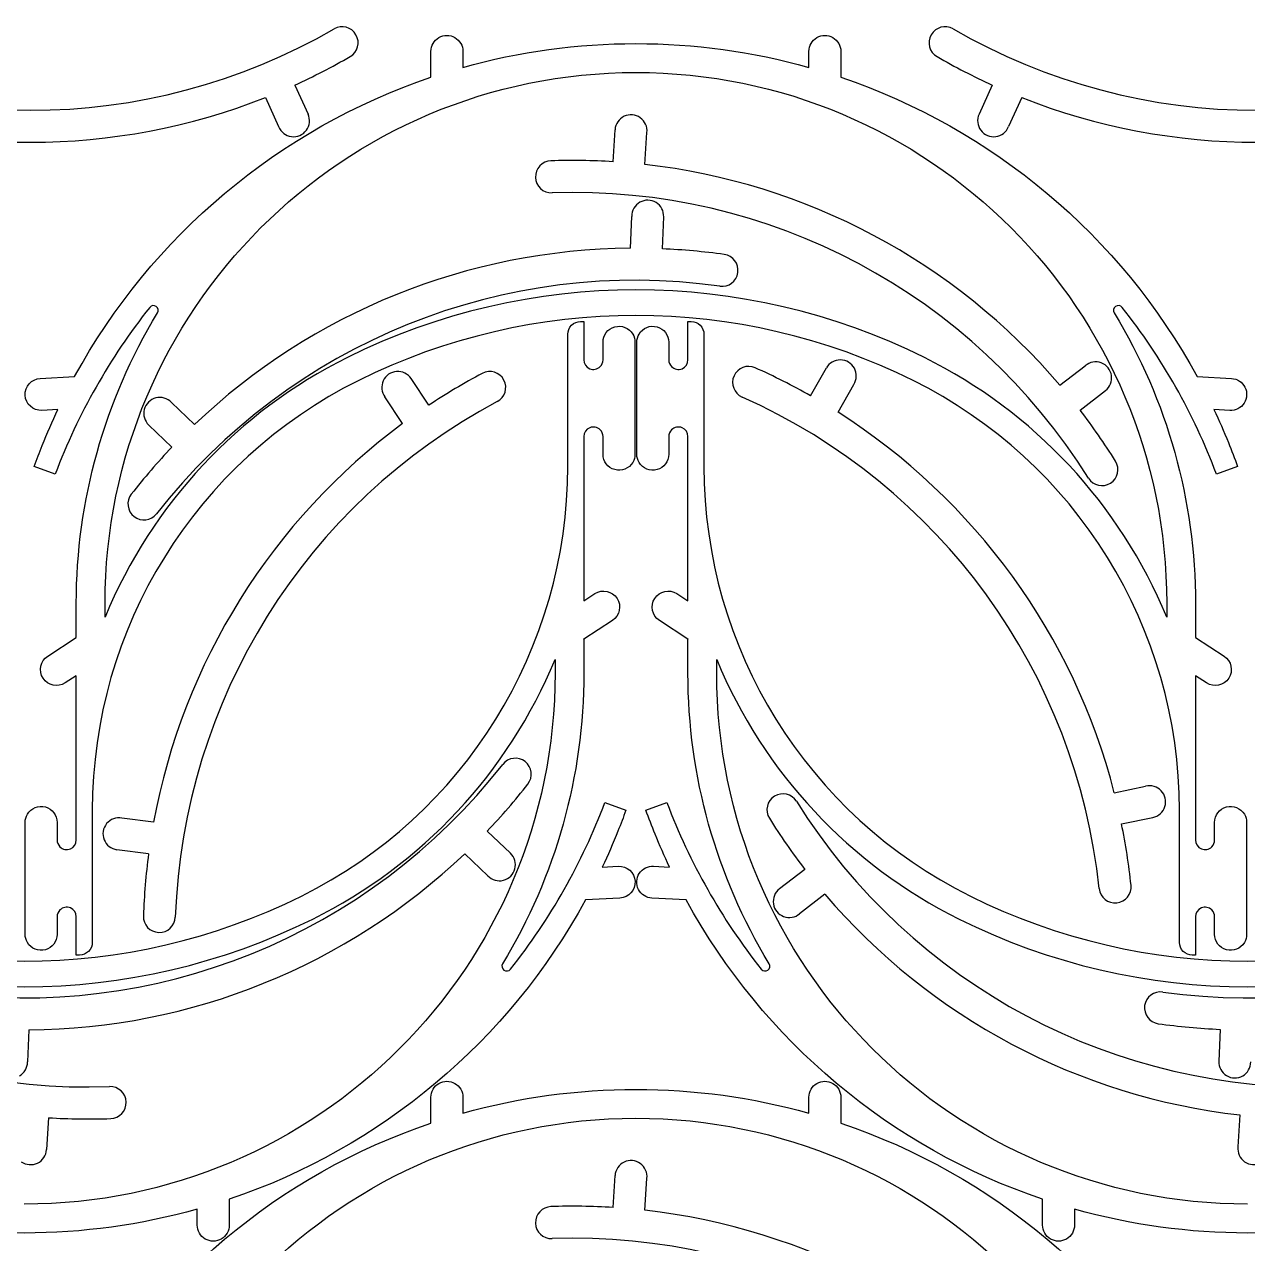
# Model space of a CAD drawing. Extents: x 3 to 3398, y -5 to 2267.
# Drawn here: x 1632 to 2174, y 1727 to 2267 of the extents above; entities that cross this region are included whole.
import ezdxf

# ---------------------------------------------------------------- set-up
doc = ezdxf.new("R2010")
doc.units = 0
doc.layers.add('Capa_1', color=7, linetype='CONTINUOUS')

msp = doc.modelspace()

# ---------------------------------------------------------------- linework, layer by layer
at = {"layer": 'Capa_1', "color": 7}
for points in [[(1811.724567, 2243.511748), (1811.724567, 2254.984296)], [(1979.263584, 2247.897682), (1979.263584, 2254.984296)], [(1993.436812, 2254.984296), (1993.436812, 2243.511748)], [(1751.416762, 2240.100893), (1757.278024, 2227.196403)], [(2060.56406, 2240.101711), (2054.702705, 2227.197262)], [(1738.36564, 2234.562466), (1744.226905, 2221.657976)], [(2073.615146, 2234.563193), (2067.753791, 2221.658744)], [(1892.459555, 2206.12214), (1893.34261, 2220.267827)], [(1906.58315, 2204.885199), (1907.466202, 2219.030888)], [(1900.12887, 2167.751546), (1900.729283, 2181.912047)], [(1914.304393, 2167.505394), (1914.904805, 2181.665895)], [(1878.084757, 2135.330079), (1879.502083, 2135.330079), (1879.502083, 2125.408791)], [(1925.66812, 2118.322176), (1925.66812, 2125.408791), (1925.66812, 2135.330079)], [(1872.415468, 2071.10931), (1872.415468, 2125.408791)], [(1932.754734, 2129.660759), (1932.754734, 2125.408791)], [(1980.028307, 2102.379669), (1987.023052, 2114.706623)], [(2090.545291, 2107.070794), (2101.778803, 2115.713045)], [(1638.552465, 2110.074602), (1653.805258, 2110.880718)], [(1810.806147, 2098.211226), (1802.968557, 2110.020226)], [(1992.180271, 2095.076537), (1999.175014, 2107.403494)], [(2099.468578, 2096.05349), (2110.702089, 2104.695741)], [(1706.950103, 2089.702258), (1696.681492, 2099.471388)], [(1799.193223, 2090.078204), (1791.355634, 2101.887204)], [(1646.377236, 2096.295078), (1639.300499, 2095.921131)], [(2165.860655, 2095.9215), (2158.783934, 2096.295474)], [(1696.92408, 2079.678047), (1686.655471, 2089.447178)], [(1879.502083, 2084.306457), (1879.502083, 2011.501106)], [(1645.229551, 2067.718674), (1635.895575, 2071.081443)], [(2169.265575, 2071.081811), (2159.931597, 2067.719043)], [(1920.722173, 2014.715594), (1920.722372, 2014.715991)], [(1920.722372, 2014.715991), (1925.66812, 2011.501106)], [(2137.856056, 2010.436523), (2137.856056, 2004.356123)], [(2150.611962, 2010.435758), (2150.611962, 1995.238429), (2150.613464, 1995.263941), (2163.28246, 1987.028643)], [(1892.172373, 2002.832759), (1879.503367, 1994.597461), (1879.501867, 1994.622973)], [(1925.66812, 1979.425276), (1925.66812, 1994.622605), (1925.666617, 1994.597093), (1912.997622, 2002.832391)], [(1641.878685, 1987.028274), (1654.547691, 1995.263572), (1654.549191, 1995.23806)], [(1938.424025, 1979.42451), (1938.424025, 1985.50491)], [(1654.548976, 1905.554577), (1654.548976, 1978.359928)], [(2155.55771, 1975.145043), (2150.611962, 1978.359928)], [(2155.557908, 1975.14544), (2155.55771, 1975.145043)], [(2114.645335, 1926.517837), (2128.530461, 1929.360995)], [(1888.821507, 1922.142359), (1898.155483, 1918.779591)], [(1907.014507, 1918.779222), (1916.348485, 1922.141991)], [(1661.63559, 1918.751723), (1661.63559, 1864.452243)], [(1688.784539, 1913.387374), (1674.734907, 1915.255028)], [(2117.835864, 1912.703839), (2131.72099, 1915.546996)], [(1836.717909, 1909.478494), (1846.986518, 1899.709363)], [(1686.565399, 1899.384468), (1672.515769, 1901.252124)], [(1826.691886, 1899.454283), (1836.960497, 1889.685153)], [(1887.673822, 1893.565956), (1894.750559, 1893.939902)], [(1910.419427, 1893.939534), (1917.496148, 1893.565559)], [(1977.468459, 1892.54645), (1966.234948, 1883.904198)], [(1986.391746, 1881.529146), (1975.158235, 1872.886895)], [(2150.611962, 1871.538857), (2150.611962, 1864.452243), (2150.611962, 1854.530955), (2149.194639, 1854.530955)], [(1655.966301, 1854.530955), (1654.548976, 1854.530955), (1654.548976, 1864.452243)], [(2143.525348, 1860.200274), (2143.525348, 1864.452243)], [(2161.56662, 1821.651147), (2160.966207, 1807.490646)], [(1633.513119, 1821.404995), (1632.912706, 1807.244494)], [(1811.724567, 1780.102655), (1811.724567, 1791.575204)], [(1979.263584, 1784.488589), (1979.263584, 1791.575204)], [(1993.436812, 1791.575204), (1993.436812, 1780.102655)], [(2170.353887, 1783.714741), (2169.470836, 1769.569052)], [(1642.248459, 1782.4778), (1641.365405, 1768.332113)], [(1892.459555, 1742.713047), (1893.34261, 1756.858734)], [(1906.58315, 1741.476106), (1907.466202, 1755.621795)], [(1722.326491, 1746.349285), (1722.326491, 1734.876737)], [(2082.843269, 1734.876737), (2082.843269, 1746.349285)]]:
    msp.add_lwpolyline(points, dxfattribs=at)
for points in [[(2030.454479, 2119.355941)], [(2045.825603, 1870.505093)]]:
    msp.add_lwpolyline(points, close=True, dxfattribs=at)
for points in [[(1778.515711, 2262.382609), (1776.559082, 2265.771635), (1772.22582, 2266.933216), (1768.836407, 2264.977257)], [(2043.144597, 2264.978197), (2039.755198, 2266.93418), (2035.421927, 2265.772629), (2033.465274, 2262.383617)], [(1499.545079, 2264.978197), (1582.863938, 2216.873646), (1685.517212, 2216.873287), (1768.836407, 2264.977257)], [(1775.922978, 2252.702791), (1779.311617, 2254.660091), (1780.47234, 2258.993583), (1778.515711, 2262.382609)], [(1811.724567, 2254.984296), (1811.724567, 2257.5161), (1813.075269, 2259.855584), (1815.267875, 2261.121486)], [(1815.267875, 2261.121486), (1817.460482, 2262.387388), (1820.161884, 2262.387388), (1822.354491, 2261.121486)], [(1822.354491, 2261.121486), (1824.547097, 2259.855584), (1825.897799, 2257.5161), (1825.897799, 2254.984296)], [(1825.897799, 2247.897682), (1876.048563, 2261.989916), (1929.112819, 2261.989916), (1979.263584, 2247.897682)], [(1979.263584, 2254.984296), (1979.263584, 2257.5161), (1980.614285, 2259.855583), (1982.806891, 2261.121484)], [(1982.806891, 2261.121484), (1984.999497, 2262.387386), (1987.700899, 2262.387386), (1989.893505, 2261.121484)], [(1989.893505, 2261.121484), (1992.086111, 2259.855583), (1993.436812, 2257.5161), (1993.436812, 2254.984296)], [(2033.465274, 2262.383617), (2031.508622, 2258.994604), (2032.669315, 2254.661104), (2036.05794, 2252.703781)], [(2043.144597, 2264.978197), (2126.463457, 2216.873646), (2229.11673, 2216.873287), (2312.435925, 2264.977257)], [(1751.416762, 2240.100893), (1759.784969, 2243.901752), (1767.963369, 2248.107353), (1775.922978, 2252.702791)], [(1825.897799, 2254.984296), (1825.897799, 2254.984296), (1825.897799, 2247.897682), (1825.897799, 2247.897682)], [(2036.05794, 2252.703781), (2044.017514, 2248.108287), (2052.195882, 2243.902629), (2060.56406, 2240.101711)], [(1667.304884, 2010.436523), (1667.329584, 2140.358174), (1772.658817, 2245.667384), (1902.58047, 2245.667384)], [(1902.58047, 2245.667384), (2032.502123, 2245.667384), (2137.831356, 2140.358174), (2137.856056, 2010.436523)], [(1653.805258, 2110.880718), (1687.92554, 2173.350446), (1744.299452, 2220.696967), (1811.724567, 2243.511748)], [(1993.436812, 2243.511748), (2060.861778, 2220.697006), (2117.235589, 2173.35063), (2151.355886, 2110.881087)], [(1530.015628, 2234.563193), (1596.947412, 2208.11422), (1671.433671, 2208.11396), (1738.36564, 2234.562466)], [(2073.615146, 2234.563193), (2140.54693, 2208.11422), (2215.033189, 2208.11396), (2281.965158, 2234.562466)], [(1756.519982, 2220.043168), (1758.053061, 2222.112945), (1758.343248, 2224.851279), (1757.278024, 2227.196403)], [(1897.37014, 2226.227894), (1895.044814, 2225.120118), (1893.503033, 2222.838541), (1893.34261, 2220.267827)], [(1904.536, 2225.60031), (1902.438634, 2227.095424), (1899.695466, 2227.335669), (1897.37014, 2226.227894)], [(1907.466202, 2219.030888), (1907.755078, 2221.590352), (1906.633366, 2224.105197), (1904.536, 2225.60031)], [(2054.702705, 2227.197262), (2053.63751, 2224.852153), (2053.927701, 2222.113849), (2055.460762, 2220.044089)], [(1744.226905, 2221.657976), (1745.17343, 2219.262481), (1747.344485, 2217.568609), (1749.898262, 2217.233147)], [(1749.898262, 2217.233147), (1752.452038, 2216.897685), (1754.986903, 2217.973391), (1756.519982, 2220.043168)], [(2055.460762, 2220.044089), (2056.993822, 2217.974329), (2059.528652, 2216.898618), (2062.082408, 2217.234047)], [(2062.082408, 2217.234047), (2064.636163, 2217.569475), (2066.807224, 2219.263292), (2067.753791, 2221.658744)], [(1892.459555, 2206.12214), (1883.286469, 2206.694784), (1874.09096, 2206.820953), (1864.905616, 2206.500199)], [(1864.905616, 2206.500199), (1860.99473, 2206.362862), (1857.935432, 2203.081532), (1858.071995, 2199.170618)], [(2090.545291, 2107.070794), (2043.864883, 2161.846257), (1978.097421, 2196.815437), (1906.58315, 2204.885199)], [(1858.071995, 2199.170618), (1858.208558, 2195.259704), (1861.489284, 2192.199757), (1865.400224, 2192.335547)], [(2103.170354, 2065.910927), (2052.187602, 2147.500382), (1961.550141, 2195.693174), (1865.400224, 2192.335547)], [(1904.330155, 2188.139106), (1902.088012, 2186.87144), (1900.709564, 2184.487662), (1900.729283, 2181.912047)], [(1911.522299, 2188.014217), (1909.32552, 2189.358963), (1906.572298, 2189.406771), (1904.330155, 2188.139106)], [(1914.904805, 2181.665895), (1915.013935, 2184.239272), (1913.719079, 2186.669471), (1911.522299, 2188.014217)], [(1939.774391, 2150.965852), (1844.502161, 2164.355489), (1749.323703, 2125.900896), (1690.09182, 2050.087546)], [(1900.12887, 2167.751546), (1828.162843, 2167.201268), (1759.100386, 2139.298225), (1706.950103, 2089.702258)], [(1941.746898, 2165.001208), (1932.645403, 2166.280336), (1923.487082, 2167.116051), (1914.304393, 2167.505394)], [(1947.776935, 2156.997472), (1948.321551, 2160.872686), (1945.622005, 2164.455825), (1941.746898, 2165.001208)], [(2030.454479, 2119.355941), (1949.890445, 2159.326892), (1855.270493, 2159.326892), (1774.706459, 2119.355941)], [(1939.774391, 2150.965852), (1943.649713, 2150.422002), (1947.232318, 2153.122257), (1947.776935, 2156.997472)], [(2025.415102, 2109.198781), (1948.026007, 2147.594522), (1857.134922, 2147.594522), (1779.745827, 2109.198781)], [(1687.065508, 2141.553172), (1669.384409, 2119.254225), (1655.271135, 2094.346308), (1645.229551, 2067.718674)], [(1689.945871, 2141.977492), (1689.024327, 2142.618797), (1687.76297, 2142.43298), (1687.065508, 2141.553172)], [(1690.548786, 2139.129153), (1691.131442, 2140.088855), (1690.867416, 2141.336188), (1689.945871, 2141.977492)], [(2115.215296, 2141.977885), (2114.293746, 2141.336588), (2114.02971, 2140.089257), (2114.612359, 2139.12955)], [(2118.095656, 2141.553541), (2117.398202, 2142.433355), (2116.136846, 2142.619182), (2115.215296, 2141.977885)], [(2159.931597, 2067.719043), (2149.890017, 2094.346676), (2135.776749, 2119.254592), (2118.095656, 2141.553541)], [(1654.549191, 2010.435389), (1654.549199, 2055.818952), (1667.001036, 2100.332616), (1690.548786, 2139.129153)], [(2114.612359, 2139.12955), (2138.160116, 2100.333006), (2150.611957, 2055.819331), (2150.611962, 2010.435758)], [(1872.415468, 2129.660759), (1872.415461, 2131.164353), (1873.012756, 2132.606366), (1874.075954, 2133.669571)], [(1874.075954, 2133.669571), (1875.139153, 2134.732775), (1876.581163, 2135.330078), (1878.084757, 2135.330079)], [(1888.00602, 2126.117452), (1888.00604, 2129.308049), (1890.138232, 2132.105221), (1893.214771, 2132.950688)], [(1893.214771, 2132.950688), (1896.291311, 2133.796156), (1899.553501, 2132.481421), (1901.184006, 2129.73891)], [(1903.986198, 2129.73891), (1905.616704, 2132.481419), (1908.878893, 2133.796152), (1911.955431, 2132.950685)], [(1911.955431, 2132.950685), (1915.031969, 2132.105218), (1917.164161, 2129.308048), (1917.164183, 2126.117452)], [(1925.66812, 2135.330079), (1925.66812, 2135.330079), (1927.085443, 2135.330079), (1927.085443, 2135.330079)], [(1927.085443, 2135.330079), (1928.589037, 2135.330079), (1930.031048, 2134.732776), (1931.094247, 2133.669572)], [(1931.094247, 2133.669572), (1932.157446, 2132.606367), (1932.754741, 2131.164354), (1932.754734, 2129.660759)], [(1872.415468, 2125.408791), (1872.415468, 2125.408791), (1872.415468, 2129.660759), (1872.415468, 2129.660759)], [(1879.502083, 2125.408791), (1879.502083, 2125.408791), (1879.502083, 2118.322176), (1879.502083, 2118.322176)], [(1888.00602, 2118.322176), (1888.00602, 2118.322176), (1888.00602, 2126.117452), (1888.00602, 2126.117452)], [(1901.184006, 2129.73891), (1901.835417, 2128.643236), (1902.17924, 2127.392144), (1902.179248, 2126.117452)], [(1902.179248, 2126.117452), (1902.179248, 2126.117452), (1902.179248, 2076.511181), (1902.179248, 2076.511181)], [(1902.990954, 2126.117452), (1902.990963, 2127.392144), (1903.334786, 2128.643236), (1903.986198, 2129.73891)], [(1902.990954, 2076.511181), (1902.990954, 2076.511181), (1902.990954, 2126.117452), (1902.990954, 2126.117452)], [(1917.164183, 2126.117452), (1917.164183, 2126.117452), (1917.164183, 2118.322176), (1917.164183, 2118.322176)], [(1932.754734, 2125.408791), (1932.754734, 2125.408791), (1932.754734, 2071.10931), (1932.754734, 2071.10931)], [(1774.706459, 2119.355941), (1726.17345, 2095.27682), (1688.015509, 2054.419353), (1667.304884, 2004.356123)], [(1879.502083, 2118.322176), (1879.502084, 2116.602417), (1880.538042, 2115.051997), (1882.126893, 2114.393873)], [(1882.126893, 2114.393873), (1883.715743, 2113.73575), (1885.544589, 2114.099529), (1886.760644, 2115.315581)], [(1886.760644, 2115.315581), (1887.558043, 2116.112979), (1888.006019, 2117.194484), (1888.00602, 2118.322176)], [(1917.164183, 2118.322176), (1917.164183, 2117.194484), (1917.612157, 2116.11298), (1918.409556, 2115.315581)], [(1918.409556, 2115.315581), (1919.62561, 2114.099527), (1921.454458, 2113.735746), (1923.043309, 2114.39387)], [(1923.043309, 2114.39387), (1924.632161, 2115.051994), (1925.66812, 2116.602416), (1925.66812, 2118.322176)], [(1955.428721, 2114.798318), (1951.853435, 2116.389301), (1947.665315, 2114.781168), (1946.073626, 2111.206197)], [(1980.028307, 2102.379669), (1972.034622, 2106.915574), (1963.825062, 2111.06002), (1955.428721, 2114.798318)], [(1993.255694, 2118.297942), (1990.680088, 2118.321636), (1988.294166, 2116.946841), (1987.023052, 2114.706623)], [(1999.421211, 2114.592568), (1998.191525, 2116.855792), (1995.8313, 2118.274248), (1993.255694, 2118.297942)], [(1999.175014, 2107.403494), (2000.55665, 2109.57729), (2000.650896, 2112.329344), (1999.421211, 2114.592568)], [(2137.856056, 2004.356123), (2117.145431, 2054.419354), (2078.987489, 2095.276821), (2030.454479, 2119.355941)], [(2108.863602, 2116.957293), (2106.451292, 2117.860034), (2103.739163, 2117.383724), (2101.778803, 2115.713045)], [(2113.390953, 2111.367514), (2113.009026, 2113.91473), (2111.275912, 2116.054552), (2108.863602, 2116.957293)], [(1631.854932, 2102.624123), (1631.648475, 2106.530471), (1634.646269, 2109.865281), (1638.552465, 2110.074602)], [(1779.745827, 2109.198781), (1707.397518, 2073.303969), (1661.63558, 1999.515053), (1661.63559, 1918.751723)], [(1790.608628, 2109.04154), (1789.539811, 2106.698078), (1789.825773, 2103.959329), (1791.355634, 2101.887204)], [(1796.500602, 2113.167939), (1793.932949, 2112.964627), (1791.677444, 2111.385001), (1790.608628, 2109.04154)], [(1802.968557, 2110.020226), (1801.544251, 2112.166276), (1799.068256, 2113.371252), (1796.500602, 2113.167939)], [(1834.479524, 2112.315597), (1826.364407, 2108.000708), (1818.463949, 2103.293691), (1810.806147, 2098.211226)], [(1844.062404, 2109.384805), (1842.225214, 2112.840037), (1837.935119, 2114.152104), (1834.479524, 2112.315597)], [(1841.133507, 2099.801345), (1844.588375, 2101.639218), (1845.899594, 2105.929573), (1844.062404, 2109.384805)], [(1946.073626, 2111.206197), (1944.481936, 2107.631226), (1946.08924, 2103.442788), (1949.663897, 2101.850392)], [(2143.525348, 1918.751723), (2143.525355, 1999.515055), (2097.763414, 2073.303971), (2025.415102, 2109.198781)], [(2110.702089, 2104.695741), (2112.743558, 2106.266279), (2113.772881, 2108.820298), (2113.390953, 2111.367514)], [(2151.355886, 2110.881087), (2151.355886, 2110.881087), (2166.60869, 2110.074999), (2166.60869, 2110.074999)], [(2166.60869, 2110.074999), (2169.136969, 2109.941375), (2171.401908, 2108.469081), (2172.550326, 2106.212715)], [(2172.550326, 2106.212715), (2173.698744, 2103.95635), (2173.556169, 2101.258708), (2172.176308, 2099.135966)], [(1639.300499, 2095.921131), (1635.394001, 2095.717538), (1632.061389, 2098.717775), (1631.854932, 2102.624123)], [(1689.765524, 2101.449466), (1687.27204, 2100.803831), (1685.324727, 2098.85687), (1684.678642, 2096.363503)], [(1696.681492, 2099.471388), (1694.906514, 2101.337872), (1692.259008, 2102.095102), (1689.765524, 2101.449466)], [(1841.133507, 2099.801345), (1756.186422, 2054.634177), (1701.788475, 1967.579264), (1698.430845, 1871.429348)], [(2107.949367, 1883.989131), (2097.892836, 1979.670615), (2037.554756, 2062.718858), (1949.663897, 2101.850392)], [(2172.176308, 2099.135966), (2170.796448, 2097.013224), (2168.388934, 2095.787876), (2165.860655, 2095.9215)], [(1639.421737, 2080.356602), (1641.576687, 2085.739312), (1643.896278, 2091.054637), (1646.377236, 2096.295078)], [(1684.678642, 2096.363503), (1684.032556, 2093.870135), (1684.789307, 2091.222493), (1686.655471, 2089.447178)], [(2114.645335, 1926.517837), (2096.701245, 1996.213042), (2052.91932, 2056.473691), (1992.180271, 2095.076537)], [(2115.189963, 2073.421651), (2110.319503, 2081.216008), (2105.072844, 2088.768877), (2099.468578, 2096.05349)], [(2158.783934, 2096.295474), (2161.062543, 2091.482412), (2163.205072, 2086.606095), (2165.20897, 2081.672331)], [(1799.193223, 2090.078204), (1741.29493, 2047.33245), (1701.823226, 1984.164521), (1688.784539, 1913.387374)], [(1882.126932, 2088.234691), (1880.538089, 2087.576589), (1879.502118, 2086.026201), (1879.502083, 2084.306457)], [(1886.760644, 2087.312967), (1885.5446, 2088.529008), (1883.715774, 2088.892793), (1882.126932, 2088.234691)], [(1888.00602, 2084.306457), (1888.005996, 2085.43412), (1887.558023, 2086.51559), (1886.760644, 2087.312967)], [(1918.409556, 2087.312967), (1917.612178, 2086.515589), (1917.164205, 2085.434119), (1917.164183, 2084.306457)], [(1923.04327, 2088.234694), (1921.454426, 2088.892796), (1919.625599, 2088.52901), (1918.409556, 2087.312967)], [(1925.66812, 2084.306457), (1925.668085, 2086.026202), (1924.632114, 2087.576592), (1923.04327, 2088.234694)], [(1888.00602, 2076.511181), (1888.00602, 2076.511181), (1888.00602, 2084.306457), (1888.00602, 2084.306457)], [(1917.164183, 2084.306457), (1917.164183, 2084.306457), (1917.164183, 2076.511181), (1917.164183, 2076.511181)], [(1925.66812, 2011.501106), (1925.66812, 2011.501106), (1925.66812, 2084.306457), (1925.66812, 2084.306457)], [(1635.895575, 2071.081443), (1637.016754, 2074.1935), (1638.192322, 2077.285693), (1639.421737, 2080.356602)], [(1696.92408, 2079.678047), (1690.589063, 2073.019144), (1684.581653, 2066.056075), (1678.923139, 2058.813517)], [(1893.214744, 2069.677896), (1890.138198, 2070.523378), (1888.006014, 2073.320574), (1888.00602, 2076.511181)], [(1902.179248, 2076.511181), (1902.17925, 2075.23647), (1901.835427, 2073.985357), (1901.184006, 2072.889666)], [(1903.986198, 2072.889666), (1903.334776, 2073.985357), (1902.990953, 2075.23647), (1902.990954, 2076.511181)], [(1917.164183, 2076.511181), (1917.164186, 2073.320575), (1915.032003, 2070.523381), (1911.955458, 2069.677899)], [(2165.20897, 2081.672331), (2166.631661, 2078.169563), (2167.984133, 2074.638684), (2169.265575, 2071.081811)], [(1754.305231, 1880.662252), (1826.65354, 1916.557065), (1872.415478, 1990.345981), (1872.415468, 2071.10931)], [(1901.184006, 2072.889666), (1899.553496, 2070.147147), (1896.29129, 2068.832413), (1893.214744, 2069.677896)], [(1911.955458, 2069.677899), (1908.878914, 2068.832417), (1905.616709, 2070.147149), (1903.986198, 2072.889666)], [(1932.754734, 2071.10931), (1932.754726, 1990.345979), (1978.516667, 1916.557062), (2050.86498, 1880.662252)], [(2112.934778, 2063.657673), (2116.253437, 2065.731412), (2117.263046, 2070.102582), (2115.189963, 2073.421651)], [(2103.170354, 2065.910927), (2105.244749, 2062.592678), (2109.616118, 2061.583933), (2112.934778, 2063.657673)], [(1678.923139, 2058.813517), (1676.514475, 2055.729326), (1677.061642, 2051.276569), (1680.145357, 2048.867295)], [(1680.145357, 2048.867295), (1683.229071, 2046.458022), (1687.681936, 2047.004307), (1690.09182, 2050.087546)], [(1884.447816, 2014.715991), (1887.729003, 2016.842046), (1892.112132, 2015.909054), (1894.242999, 2012.630991)], [(1910.932762, 2012.626864), (1913.062169, 2015.902675), (1917.441181, 2016.837008), (1920.722173, 2014.715594)], [(1879.502083, 2011.501106), (1879.502083, 2011.501106), (1884.447816, 2014.715991), (1884.447816, 2014.715991)], [(1894.242999, 2012.630991), (1896.373866, 2009.352927), (1895.447307, 2004.968434), (1892.172373, 2002.832759)], [(1912.997622, 2002.832391), (1909.727012, 2004.969776), (1908.803356, 2009.351053), (1910.932762, 2012.626864)], [(1654.549191, 1995.23806), (1654.549191, 1995.23806), (1654.549191, 2010.435389), (1654.549191, 2010.435389)], [(1667.304884, 2004.356123), (1667.304884, 2004.356123), (1667.304884, 2010.436523), (1667.304884, 2010.436523)], [(1879.501867, 1994.622973), (1879.501867, 1994.622973), (1879.501867, 1979.425644), (1879.501867, 1979.425644)], [(1639.808059, 1977.230043), (1637.677192, 1980.508106), (1638.603751, 1984.8926), (1641.878685, 1987.028274)], [(1759.344599, 1870.505093), (1807.877608, 1894.584213), (1846.03555, 1935.44168), (1866.746174, 1985.50491)], [(1866.746174, 1985.50491), (1866.746174, 1985.50491), (1866.746174, 1979.42451), (1866.746174, 1979.42451)], [(1938.424025, 1985.50491), (1959.134651, 1935.44168), (1997.292593, 1894.584213), (2045.825603, 1870.505093)], [(2163.28246, 1987.028643), (2166.55307, 1984.891257), (2167.476726, 1980.50998), (2165.347319, 1977.234169)], [(1866.746174, 1979.42451), (1866.721474, 1849.50286), (1761.392241, 1744.19365), (1631.470588, 1744.19365)], [(1879.501867, 1979.425644), (1879.501859, 1934.042081), (1867.050022, 1889.528417), (1843.502272, 1850.73188)], [(1961.667723, 1850.731484), (1938.119966, 1889.528028), (1925.668125, 1934.041702), (1925.66812, 1979.425276)], [(2173.699612, 1744.19365), (2043.777959, 1744.19365), (1938.448726, 1849.50286), (1938.424025, 1979.42451)], [(1649.603242, 1975.145043), (1646.322055, 1973.018988), (1641.938926, 1973.951979), (1639.808059, 1977.230043)], [(1654.548976, 1978.359928), (1654.548976, 1978.359928), (1649.603242, 1975.145043), (1649.603242, 1975.145043)], [(2150.611962, 1978.359928), (2150.611962, 1978.359928), (2150.611962, 1905.554577), (2150.611962, 1905.554577)], [(2165.347319, 1977.234169), (2163.217913, 1973.958359), (2158.8389, 1973.024025), (2155.557908, 1975.14544)], [(1853.496632, 1940.289246), (1850.412918, 1942.698519), (1845.960053, 1942.152234), (1843.550169, 1939.068995)], [(1593.867599, 1838.190689), (1689.139828, 1824.801052), (1784.318286, 1863.255645), (1843.550169, 1939.068995)], [(1854.71885, 1930.343024), (1857.127514, 1933.427215), (1856.580347, 1937.879972), (1853.496632, 1940.289246)], [(2136.096622, 1838.190689), (2231.368852, 1824.801052), (2326.54731, 1863.255645), (2385.779193, 1939.068995)], [(1836.717909, 1909.478494), (1843.052926, 1916.137397), (1849.060336, 1923.100466), (1854.71885, 1930.343024)], [(1964.00226, 1924.942267), (1960.6836, 1922.868528), (1959.673992, 1918.497358), (1961.747074, 1915.178289)], [(1973.766684, 1922.689013), (1971.692289, 1926.007262), (1967.320919, 1927.016006), (1964.00226, 1924.942267)], [(2135.443679, 1927.373545), (2133.671246, 1929.242411), (2131.024799, 1930.003226), (2128.530461, 1929.360995)], [(2137.062438, 1920.364825), (2137.83579, 1922.821674), (2137.216113, 1925.50468), (2135.443679, 1927.373545)], [(1431.537661, 1922.689013), (1482.520413, 1841.099558), (1573.157873, 1792.906765), (1669.30779, 1796.264393)], [(1632.867052, 1916.971367), (1634.497562, 1919.713887), (1637.759768, 1921.02862), (1640.836314, 1920.183138)], [(1640.836314, 1920.183138), (1643.91286, 1919.337655), (1646.045044, 1916.54046), (1646.045039, 1913.349852)], [(1846.98555, 1848.307861), (1864.666649, 1870.606809), (1878.779923, 1895.514725), (1888.821507, 1922.142359)], [(1916.348485, 1922.141991), (1926.390064, 1895.514358), (1940.503333, 1870.606442), (1958.184425, 1848.307493)], [(1973.766684, 1922.689013), (2024.749436, 1841.099558), (2115.386897, 1792.906765), (2211.536813, 1796.264393)], [(2131.72099, 1915.546996), (2134.244328, 1916.063665), (2136.289086, 1917.907976), (2137.062438, 1920.364825)], [(2159.115899, 1913.349852), (2159.115895, 1916.540458), (2161.248079, 1919.337652), (2164.324623, 1920.183134)], [(2164.324623, 1920.183134), (2167.401168, 1921.028617), (2170.663372, 1919.713885), (2172.293883, 1916.971367)], [(1631.87181, 1913.349852), (1631.871808, 1914.624564), (1632.215631, 1915.875676), (1632.867052, 1916.971367)], [(1674.734907, 1915.255028), (1672.201828, 1915.721739), (1669.614863, 1914.778186), (1667.977086, 1912.790223)], [(1898.155483, 1918.779591), (1897.034304, 1915.667534), (1895.858736, 1912.57534), (1894.629321, 1909.504432)], [(1911.071112, 1908.188702), (1909.648421, 1911.69147), (1908.295949, 1915.22235), (1907.014507, 1918.779222)], [(1961.747074, 1915.178289), (1966.617534, 1907.383932), (1971.864194, 1899.831063), (1977.468459, 1892.54645)], [(2143.525348, 1864.452243), (2143.525348, 1864.452243), (2143.525348, 1918.751723), (2143.525348, 1918.751723)], [(2172.293883, 1916.971367), (2172.945305, 1915.875676), (2173.289129, 1914.624564), (2173.289127, 1913.349852)], [(1631.87181, 1863.743581), (1631.87181, 1863.743581), (1631.87181, 1913.349852), (1631.87181, 1913.349852)], [(1646.045039, 1913.349852), (1646.045039, 1913.349852), (1646.045039, 1905.554577), (1646.045039, 1905.554577)], [(1667.977086, 1912.790223), (1666.33931, 1910.80226), (1665.908296, 1908.082533), (1666.851167, 1905.685597)], [(1894.629321, 1909.504432), (1892.474372, 1904.121722), (1890.154781, 1898.806396), (1887.673822, 1893.565956)], [(2122.045006, 1885.470675), (2121.084287, 1894.611266), (2119.67958, 1903.699724), (2117.835864, 1912.703839)], [(2159.115899, 1905.554577), (2159.115899, 1905.554577), (2159.115899, 1913.349852), (2159.115899, 1913.349852)], [(2173.289127, 1913.349852), (2173.289127, 1913.349852), (2173.289127, 1863.743581), (2173.289127, 1863.743581)], [(1646.045039, 1905.554577), (1646.045062, 1904.426914), (1646.493036, 1903.345444), (1647.290415, 1902.548066)], [(1651.924126, 1901.626342), (1653.512969, 1902.284444), (1654.54894, 1903.834833), (1654.548976, 1905.554577)], [(1666.851167, 1905.685597), (1667.794037, 1903.288661), (1669.962507, 1901.59148), (1672.515769, 1901.252124)], [(1917.496148, 1893.565559), (1915.217539, 1898.378622), (1913.07501, 1903.254938), (1911.071112, 1908.188702)], [(2150.611962, 1905.554577), (2150.611997, 1903.834832), (2151.647968, 1902.284441), (2153.236812, 1901.626339)], [(2157.870526, 1902.548066), (2158.667904, 1903.345444), (2159.115876, 1904.426914), (2159.115899, 1905.554577)], [(1633.513119, 1821.404995), (1705.479147, 1821.955273), (1774.541603, 1849.858316), (1826.691886, 1899.454283)], [(1647.290415, 1902.548066), (1648.506458, 1901.332025), (1650.335284, 1900.968241), (1651.924126, 1901.626342)], [(1686.565399, 1899.384468), (1685.354268, 1890.273672), (1684.58696, 1881.109364), (1684.266195, 1871.924021)], [(1848.963347, 1892.793038), (1849.609433, 1895.286406), (1848.852682, 1897.934048), (1846.986518, 1899.709363)], [(2153.236812, 1901.626339), (2154.825656, 1900.968237), (2156.654482, 1901.332023), (2157.870526, 1902.548066)], [(1843.876465, 1887.707075), (1846.369949, 1888.35271), (1848.317262, 1890.299671), (1848.963347, 1892.793038)], [(1894.750559, 1893.939902), (1898.657057, 1894.143496), (1901.989669, 1891.143259), (1902.196126, 1887.23691)], [(1904.103773, 1890.725068), (1905.483634, 1892.84781), (1907.891148, 1894.073157), (1910.419427, 1893.939534)], [(1836.960497, 1889.685153), (1838.735475, 1887.818669), (1841.382981, 1887.061439), (1843.876465, 1887.707075)], [(1902.196126, 1887.23691), (1902.402583, 1883.330562), (1899.40479, 1879.995752), (1895.498594, 1879.786432)], [(1903.729756, 1883.648318), (1902.581338, 1885.904684), (1902.723912, 1888.602325), (1904.103773, 1890.725068)], [(1909.671392, 1879.786035), (1907.143113, 1879.919658), (1904.878174, 1881.391952), (1903.729756, 1883.648318)], [(1966.234948, 1883.904198), (1964.19348, 1882.333661), (1963.164157, 1879.779642), (1963.546085, 1877.232426)], [(1986.391746, 1881.529146), (2033.072154, 1826.753683), (2098.839617, 1791.784503), (2170.353887, 1783.714741)], [(2107.949367, 1883.989131), (2108.359197, 1880.097353), (2111.845953, 1877.274418), (2115.737812, 1877.683478)], [(2115.737812, 1877.683478), (2119.629671, 1878.092538), (2122.453296, 1881.578736), (2122.045006, 1885.470675)], [(1508.635956, 1880.662252), (1586.025051, 1842.266512), (1676.916136, 1842.266512), (1754.305231, 1880.662252)], [(1651.924166, 1875.46716), (1650.335315, 1876.125284), (1648.506469, 1875.761505), (1647.290415, 1874.545452)], [(1880.2458, 1878.980315), (1846.125518, 1816.510588), (1789.751607, 1769.164067), (1722.326491, 1746.349285)], [(1895.498594, 1879.786432), (1895.498594, 1879.786432), (1880.2458, 1878.980315), (1880.2458, 1878.980315)], [(1924.924195, 1878.979946), (1924.924195, 1878.979946), (1909.671392, 1879.786035), (1909.671392, 1879.786035)], [(2082.843269, 1746.349285), (2015.418304, 1769.164028), (1959.044493, 1816.510403), (1924.924195, 1878.979946)], [(1963.546085, 1877.232426), (1963.928012, 1874.685209), (1965.661126, 1872.545388), (1968.073436, 1871.642647)], [(2050.86498, 1880.662252), (2128.254075, 1842.266512), (2219.14516, 1842.266512), (2296.534255, 1880.662252)], [(2157.870526, 1874.545452), (2156.654471, 1875.761507), (2154.825624, 1876.125287), (2153.236773, 1875.467163)], [(1503.59658, 1870.505093), (1584.160613, 1830.534141), (1678.780565, 1830.534141), (1759.344599, 1870.505093)], [(1647.290415, 1874.545452), (1646.493015, 1873.748054), (1646.045039, 1872.66655), (1646.045039, 1871.538857)], [(1646.045039, 1871.538857), (1646.045039, 1871.538857), (1646.045039, 1863.743581), (1646.045039, 1863.743581)], [(1654.548976, 1871.538857), (1654.548974, 1873.258616), (1653.513016, 1874.809037), (1651.924166, 1875.46716)], [(1654.548976, 1864.452243), (1654.548976, 1864.452243), (1654.548976, 1871.538857), (1654.548976, 1871.538857)], [(1684.266195, 1871.924021), (1684.130387, 1868.013081), (1687.190319, 1864.732341), (1691.101232, 1864.59576)], [(1691.101232, 1864.59576), (1695.012145, 1864.459179), (1698.29349, 1867.518462), (1698.430845, 1871.429348)], [(1968.073436, 1871.642647), (1970.485745, 1870.739905), (1973.197875, 1871.216216), (1975.158235, 1872.886895)], [(2045.825603, 1870.505093), (2126.389637, 1830.534141), (2221.009589, 1830.534141), (2301.573623, 1870.505093)], [(2153.236773, 1875.467163), (2151.647921, 1874.809039), (2150.611962, 1873.258618), (2150.611962, 1871.538857)], [(2159.115899, 1871.538857), (2159.115899, 1872.666549), (2158.667925, 1873.748054), (2157.870526, 1874.545452)], [(2159.115899, 1863.743581), (2159.115899, 1863.743581), (2159.115899, 1871.538857), (2159.115899, 1871.538857)], [(1632.867052, 1860.122123), (1632.215641, 1861.217798), (1631.871818, 1862.468889), (1631.87181, 1863.743581)], [(1640.836287, 1856.910345), (1637.759747, 1856.064878), (1634.497557, 1857.379613), (1632.867052, 1860.122123)], [(1646.045039, 1863.743581), (1646.045018, 1860.552985), (1643.912826, 1857.755813), (1640.836287, 1856.910345)], [(1661.63559, 1860.200274), (1661.635597, 1858.69668), (1661.038302, 1857.254667), (1659.975104, 1856.191463)], [(1661.63559, 1864.452243), (1661.63559, 1864.452243), (1661.63559, 1860.200274), (1661.63559, 1860.200274)], [(2145.185835, 1856.191462), (2144.122636, 1857.254666), (2143.52534, 1858.69668), (2143.525348, 1860.200274)], [(2164.324651, 1856.910349), (2161.248113, 1857.755816), (2159.115921, 1860.552986), (2159.115899, 1863.743581)], [(2172.293883, 1860.122123), (2170.663378, 1857.379615), (2167.401189, 1856.064881), (2164.324651, 1856.910349)], [(2173.289127, 1863.743581), (2173.289119, 1862.468889), (2172.945295, 1861.217798), (2172.293883, 1860.122123)], [(1659.975104, 1856.191463), (1658.911905, 1855.128258), (1657.469895, 1854.530955), (1655.966301, 1854.530955)], [(2149.194639, 1854.530955), (2147.691045, 1854.530955), (2146.249034, 1855.128257), (2145.185835, 1856.191462)], [(1843.502272, 1850.73188), (1842.919616, 1849.772179), (1843.183642, 1848.524845), (1844.105187, 1847.883541)], [(1961.064786, 1847.883148), (1961.986336, 1848.524446), (1962.250372, 1849.771777), (1961.667723, 1850.731484)], [(1844.105187, 1847.883541), (1845.026731, 1847.242237), (1846.288088, 1847.428053), (1846.98555, 1848.307861)], [(1958.184425, 1848.307493), (1958.88188, 1847.427679), (1960.143236, 1847.241851), (1961.064786, 1847.883148)], [(2136.096622, 1838.190689), (2132.2213, 1838.734539), (2128.638695, 1836.034284), (2128.094078, 1832.159069)], [(2128.094078, 1832.159069), (2127.549461, 1828.283855), (2130.249008, 1824.700716), (2134.124114, 1824.155333)], [(2134.124114, 1824.155333), (2143.22561, 1822.876205), (2152.38393, 1822.04049), (2161.56662, 1821.651147)], [(1629.311834, 1801.017435), (1631.553977, 1802.285101), (1632.932425, 1804.668879), (1632.912706, 1807.244494)], [(2160.966207, 1807.490646), (2160.857078, 1804.917269), (2162.151934, 1802.48707), (2164.348713, 1801.142324)], [(2171.540858, 1801.017435), (2173.783, 1802.285101), (2175.161449, 1804.668879), (2175.14173, 1807.244494)], [(2164.348713, 1801.142324), (2166.545493, 1799.797578), (2169.298715, 1799.74977), (2171.540858, 1801.017435)], [(1676.636019, 1789.429322), (1676.499456, 1793.340235), (1673.21873, 1796.400182), (1669.30779, 1796.264393)], [(1811.724567, 1791.575204), (1811.724567, 1794.107007), (1813.075269, 1796.446491), (1815.267875, 1797.712393)], [(1815.267875, 1797.712393), (1817.460482, 1798.978295), (1820.161884, 1798.978295), (1822.354491, 1797.712393)], [(1822.354491, 1797.712393), (1824.547097, 1796.446491), (1825.897799, 1794.107007), (1825.897799, 1791.575204)], [(1825.897799, 1784.488589), (1876.048563, 1798.580823), (1929.112819, 1798.580823), (1979.263584, 1784.488589)], [(1979.263584, 1791.575204), (1979.263584, 1794.107007), (1980.614285, 1796.44649), (1982.806891, 1797.712391)], [(1982.806891, 1797.712391), (1984.999497, 1798.978293), (1987.700899, 1798.978293), (1989.893505, 1797.712391)], [(1989.893505, 1797.712391), (1992.086111, 1796.44649), (1993.436812, 1794.107007), (1993.436812, 1791.575204)], [(1669.802398, 1782.099741), (1673.713284, 1782.237077), (1676.772582, 1785.518408), (1676.636019, 1789.429322)], [(1825.897799, 1791.575204), (1825.897799, 1791.575204), (1825.897799, 1784.488589), (1825.897799, 1784.488589)], [(1642.248459, 1782.4778), (1651.421545, 1781.905156), (1660.617054, 1781.778987), (1669.802398, 1782.099741)], [(1653.805258, 1647.471626), (1687.92554, 1709.941353), (1744.299452, 1757.287874), (1811.724567, 1780.102655)], [(1667.304884, 1547.02743), (1667.329584, 1676.949081), (1772.658817, 1782.258291), (1902.58047, 1782.258291)], [(1902.58047, 1782.258291), (2032.502123, 1782.258291), (2137.831356, 1676.949081), (2137.856056, 1547.02743)], [(1993.436812, 1780.102655), (2060.861778, 1757.287913), (2117.235589, 1709.941537), (2151.355886, 1647.471994)], [(1637.337874, 1762.372046), (1639.6632, 1763.479822), (1641.204982, 1765.761398), (1641.365405, 1768.332113)], [(2169.470836, 1769.569052), (2169.181959, 1767.009588), (2170.303672, 1764.494743), (2172.401038, 1762.99963)], [(1630.172015, 1762.99963), (1632.269381, 1761.504516), (1635.012548, 1761.264271), (1637.337874, 1762.372046)], [(1897.37014, 1762.818801), (1895.044814, 1761.711025), (1893.503033, 1759.429448), (1893.34261, 1756.858734)], [(1904.536, 1762.191217), (1902.438634, 1763.686331), (1899.695466, 1763.926576), (1897.37014, 1762.818801)], [(1907.466202, 1755.621795), (1907.755078, 1758.181259), (1906.633366, 1760.696104), (1904.536, 1762.191217)], [(2172.401038, 1762.99963), (2174.498404, 1761.504516), (2177.241571, 1761.264271), (2179.566897, 1762.372046)], [(1708.15326, 1741.963351), (1658.002495, 1727.871117), (1604.938239, 1727.871117), (1554.787474, 1741.963351)], [(1708.15326, 1734.876737), (1708.15326, 1734.876737), (1708.15326, 1741.963351), (1708.15326, 1741.963351)], [(1864.905616, 1743.091106), (1860.99473, 1742.953769), (1857.935432, 1739.672439), (1858.071995, 1735.761525)], [(1892.459555, 1742.713047), (1883.286469, 1743.285691), (1874.09096, 1743.41186), (1864.905616, 1743.091106)], [(2090.545291, 1643.661701), (2043.864883, 1698.437164), (1978.097421, 1733.406344), (1906.58315, 1741.476106)], [(2250.382283, 1741.963351), (2200.231518, 1727.871117), (2147.167262, 1727.871117), (2097.016498, 1741.963351)], [(2097.016498, 1741.963351), (2097.016498, 1741.963351), (2097.016498, 1734.876737), (2097.016498, 1734.876737)], [(1711.696567, 1728.739548), (1709.503961, 1730.00545), (1708.15326, 1732.344933), (1708.15326, 1734.876737)], [(1722.326491, 1734.876737), (1722.326491, 1732.344933), (1720.975789, 1730.00545), (1718.783183, 1728.739548)], [(1858.071995, 1735.761525), (1858.208558, 1731.850611), (1861.489284, 1728.790665), (1865.400224, 1728.926454)], [(2086.386576, 1728.739549), (2084.19397, 1730.005451), (2082.843269, 1732.344934), (2082.843269, 1734.876737)], [(2097.016498, 1734.876737), (2097.016498, 1732.344934), (2095.665797, 1730.005451), (2093.473191, 1728.739549)], [(2103.170354, 1602.501834), (2052.187602, 1684.091289), (1961.550141, 1732.284082), (1865.400224, 1728.926454)], [(1718.783183, 1728.739548), (1716.590576, 1727.473646), (1713.889174, 1727.473646), (1711.696567, 1728.739548)], [(2093.473191, 1728.739549), (2091.280585, 1727.473647), (2088.579182, 1727.473647), (2086.386576, 1728.739549)]]:
    msp.add_open_spline(points, degree=3, dxfattribs=at)

doc.saveas('drawing.dxf')
